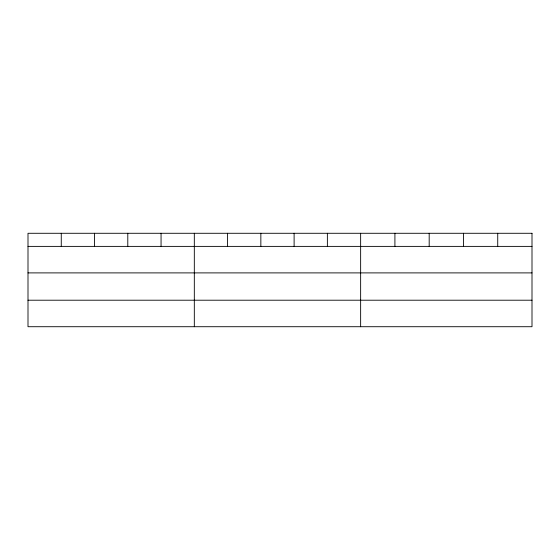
<?xml version="1.0" encoding="UTF-8"?>
<svg xmlns="http://www.w3.org/2000/svg" width="560" height="560" viewBox="0 0 560 560"><rect width="100%" height="100%" fill="white"/><g stroke="black" fill="none" stroke-linecap="round" stroke-linejoin="round"><path stroke-width="0.84" d="M28 246.386L532 246.386M28 272.895L532 272.895M28 300.209L532 300.209M497.728 233.282L497.728 246.386M463.456 233.282L463.456 246.386M429.184 233.282L429.184 246.386M394.912 233.282L394.912 246.386M360.64 233.282L360.64 326.718M327.376 233.282L327.376 246.386M294.112 233.282L294.112 246.386M260.848 233.282L260.848 246.386M227.584 233.282L227.584 246.386M194.32 233.282L194.32 326.718M161.056 233.282L161.056 246.386M127.792 233.282L127.792 246.386M94.528 233.282L94.528 246.386M61.264 233.282L61.264 246.386M532 233.282L28 233.282L28 326.718L532 326.718L532 233.282"/></g></svg>
